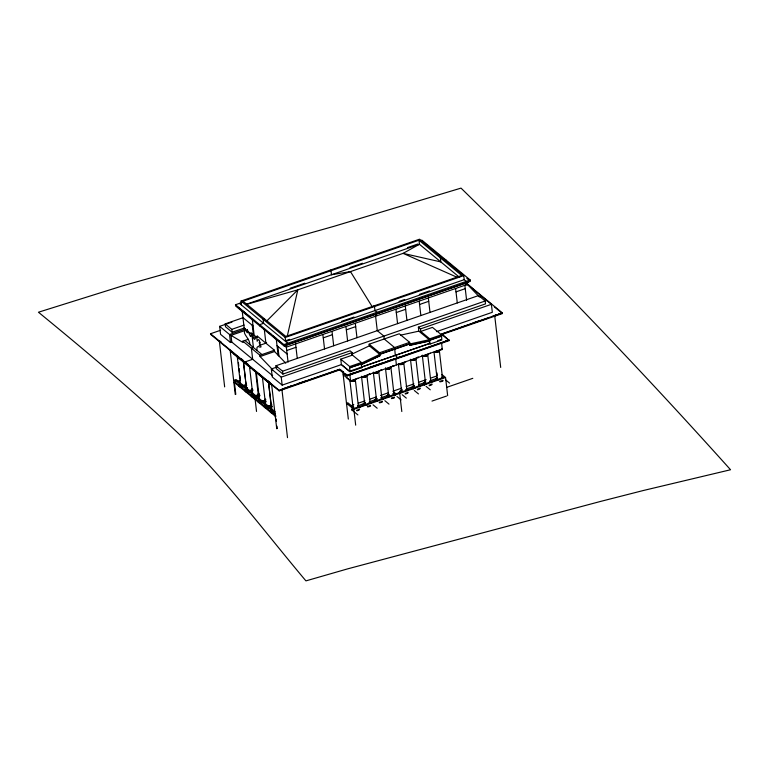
<?xml version="1.0" encoding="UTF-8"?>
<svg xmlns="http://www.w3.org/2000/svg" width="769" height="769" viewBox="0 0 769 769"><rect width="100%" height="100%" fill="white"/><g stroke="black" fill="none" stroke-linecap="round" stroke-linejoin="round"><path stroke-width="1.15" d="M287.346 335.899L297.824 289.836L403.091 253.366L419.432 244.273L418.97 240.226L243.052 301.179L285.828 336.447L461.746 275.494L418.97 240.226M358.527 407.397L355.345 379.915L353.846 381.155L355.345 379.915A2.74 1.317 -6.6 0 0 355.288 379.578M406.974 390.614L403.792 363.122L402.302 364.362L403.792 363.122A2.74 1.317 -6.6 0 0 403.504 362.478M414.433 360.161L415.923 358.921A2.74 1.317 -6.6 0 0 415.875 358.585M427.612 355.182L426.247 356.066L427.612 355.182A2.74 1.317 -6.6 0 1 425.219 356.297A2.74 1.317 -6.6 0 1 422.585 355.807M385.452 367.986A2.74 1.317 -6.6 0 0 386.778 369.024L389.508 368.793L390.565 366.9M266.593 321.173L297.824 289.836L246.984 304.245M281.742 343.358L286.328 347.136L464.87 285.28L468.004 282.319L284.895 345.762L284.761 344.589M351.558 354.317L369.351 345.839L379.751 354.413L409.848 343.983L429.237 339.725L429.39 341.071L410.012 345.339L409.617 343.791L380.588 353.846M379.751 354.413L360.911 363.391L361.584 363.948L349.597 367.755L360.228 364.073M360.834 364.554L379.905 355.768L361.074 364.746M241.514 305.11L241.043 301.063L419.576 239.197L463.755 275.619L464.216 279.666L466.302 281.387M419.922 240.851L421.893 240.168L470.234 280.022L470.388 281.3L283.992 345.887L235.641 306.024L235.497 304.755L241.687 302.611M290.105 288.279L304.793 283.184M349.991 267.525L362.42 263.219M407.618 247.56L417.788 244.033M246.897 304.063L419.432 244.273L459.535 277.34M245.359 329.045L244.167 328.055L232.132 332.227L225.528 326.787L225.192 323.903L243.196 317.655M272.659 375.753L231.777 342.051L230.469 342.513L220.568 334.342L219.646 326.354L232.027 322.067M441.819 333.881L441.887 334.505L502.426 313.531L502.349 312.896L441.819 333.881L449.25 340.571L347.059 375.983L339.696 369.908L279.157 390.883L210.61 334.371L210.533 333.746L220.626 330.247M225.192 323.903L231.796 329.343L244.119 325.076M264.44 318.818L263.133 319.27L263.594 323.316L259.662 324.681L259.816 325.95M441.666 257.413L440.358 257.865L440.82 261.912L403.091 253.366L456.738 277.119M219.646 326.354L229.547 334.525L244.234 329.43M231.777 342.051L231.008 335.371L245.513 330.343M231.008 335.371L243.004 342.484L242.86 341.186L248.291 339.302M252.828 337.726L257.365 336.159L274.427 350.231L274.581 351.529L285.78 363.208M259.095 345.55L266.632 342.936M241.043 301.063L285.212 337.476L463.755 275.619M286.299 340.504L289.682 339.331M341.551 321.355L353.961 317.059M399.063 301.429L404.705 299.477M419.365 294.392L429.506 290.874M464.216 279.666L285.683 341.532L285.212 337.476M235.497 304.755L283.838 344.608L470.234 280.022M242.86 341.186L259.922 355.259L274.427 350.231M465.447 284.049L467.475 283.338L467.629 284.645L478.751 296.248M259.922 355.259L260.076 356.556L274.581 351.529M465.389 285.414L467.629 284.645M286.722 350.51L295.969 347.309M323.259 337.851L332.41 334.678M346.329 329.863L355.691 326.614M396.295 312.55L405.648 309.301M419.576 304.486L428.718 301.313M456.007 291.855L465.255 288.654M361.584 363.948L361.411 362.497L352.452 355.105L352.154 352.558L350.049 350.827L282.905 374.09L276.302 368.649L275.965 365.765L478.578 295.556L485.181 301.006L485.518 303.89L418.374 327.152L418.836 331.151L429.9 340.273L441.598 336.216L441.425 334.775L432.466 327.383L420.768 331.439L420.48 328.892L418.374 327.152M233.661 380.559L236.275 379.655L275.033 411.598M361.286 363.699L361.747 367.697L350.058 371.754L341.388 364.602L282.156 385.125L272.255 376.954L271.332 368.976L276.975 367.015M479.241 296.93L481.5 296.152L491.401 304.313L492.323 312.301L436.446 331.66M233.901 382.654L235.208 382.203L275.763 415.644M237.506 381.414L240.447 380.386M275.965 365.765L282.569 371.206L485.181 301.006M369.351 345.839L369.158 344.204L399.265 333.775L409.666 342.349L410.012 345.339M271.332 368.976L281.233 377.137L352.154 352.558M420.48 328.892L491.401 304.313M341.388 364.602L340.754 359.161L352.452 355.105M369.158 344.204L379.559 352.779L409.666 342.349M259.951 395.718L255.693 397.198L255.942 399.294L255.154 399.563L256.529 411.444M282.348 389.008L292.441 385.509M298.045 383.568L305.899 380.857M472.935 322.98L478.539 321.029M493.112 315.982L496.476 314.819M210.533 333.746L279.089 390.258L339.619 369.283L347.059 375.983M280.647 389.893L338.937 369.687M442.944 333.659L470.964 323.941M473.204 323.163L487.786 318.116M493.39 316.174L501.234 313.454L498.379 314.271M340.754 359.161L349.722 366.553L361.411 362.497M420.768 331.439L429.736 338.821L441.425 334.775M441.3 335.976L429.611 340.033L430.073 344.022L441.771 339.975L441.598 336.216M430.073 344.022L429.458 343.522L361.142 367.188L361.747 367.697M429.977 343.378L349.443 371.283L342.08 365.169M437.801 340.667L441.156 339.504M349.136 374.493L354.74 372.552M369.312 367.505L381.645 363.228M387.249 361.286L395.093 358.565M399.582 357.018L396.218 358.181L398.159 358.277L395.295 355.355M346.982 375.359L449.173 339.946M397.746 357.941L347.425 375.368L345.579 373.859M398.861 357.547L448.058 340.504L445.203 341.321M442.262 349.059L350.549 380.838L343.195 374.772M346.463 377.464L350.606 381.289L357.989 378.261M361.661 376.502L362.478 377.175L369.87 374.147M373.474 372.407L374.292 373.08L381.684 370.052M385.605 368.207L386.423 368.88L393.815 365.852M398.236 363.824L399.053 364.506L406.445 361.478M410.367 359.623L411.184 360.296L418.576 357.268M422.181 355.528L422.998 356.201L430.39 353.173M441.541 342.801L442.319 349.511L434.821 351.644M275.36 416.836L275.879 416.654L234.42 382.481L235.795 394.353M351.587 405.513L353.807 404.734M358.267 403.196L364.948 400.88M369.399 399.332L376.079 397.015M380.54 395.477L388.335 392.776M392.786 391.229L401.697 388.143M406.157 386.605L413.953 383.904M418.403 382.356L426.199 379.655M430.65 378.108L437.33 375.801M357.854 405.744L365.429 403.119M369.668 401.649L376.166 399.399M380.722 397.823L388.297 395.199M406.763 388.797L413.251 386.547M418.894 384.596L425.382 382.347M430.256 380.665L437.196 378.252M441.887 376.022L443.55 377.396L354.461 408.262L347.79 402.764L346.483 403.225L353.846 409.291L445.559 377.512L447.654 395.66M447.02 387.259L472.8 378.319M431.995 401.082L446.539 396.045M400.591 335.159L418.836 331.151M409.771 345.137L428.016 341.128M435.235 352.231L437.965 352.01L435.235 352.231A2.74 1.317 -6.6 0 1 434.245 351.827M374.647 373.225L377.377 373.003L374.647 373.225A2.74 1.317 -6.6 0 1 373.407 372.523M362.833 377.319L365.563 377.098L362.833 377.319A2.74 1.317 -6.6 0 1 361.507 376.281M386.778 369.024L389.508 368.793M249.915 344.618C250.002 338.831 242.398 333.756 244.84 330.766C242.504 321.596 249.416 339.811 246.974 329.411L248.522 332.054L257.509 337.456L257.365 336.159M422.931 242.177L424.728 243.658M444.424 259.893L446.212 261.364L446.068 260.095M466.802 278.349L468.59 279.82M502.349 312.896L468.081 284.645L482.567 297.161M485.277 299.391L487.075 300.871M494.294 306.821L502.426 313.531M441.887 334.505L449.25 340.571M441.502 348.838L442.319 349.511M429.39 341.071L429.458 343.522M330.314 270.13L331.006 270.707L331.477 274.754L350.462 271.601L372.379 306.994M373.782 305.975L374.484 306.552L374.955 310.599L377.041 312.32L377.185 313.589M441.877 374.484L445.559 377.512M445.424 379.703L449.596 383.135M417.807 357.047L418.624 357.72M426.113 386.394L430.275 389.825M393.046 365.631L393.863 366.304M414.299 390.489L418.461 393.92M380.915 369.831L381.732 370.504M402.168 394.689L406.33 398.121M399.005 392.834L399.697 393.401L401.803 411.54M393.622 391.921L396.122 393.978M396.977 396.487L401.139 399.918M369.101 373.926L369.918 374.599M384.846 400.687L389.008 404.129M340.984 370.062L343.743 372.34M373.032 404.782L377.195 408.224M239.428 303.39L287.769 343.253M242.773 311.041L244.571 312.512M247.253 314.732L249.944 316.953M251.742 318.424L253.53 319.904M268.766 332.468L271.447 334.678M273.245 336.159L275.936 338.37M238.294 307.34L245.83 313.752M268.862 332.737L270.707 334.255M273.466 336.534L275.312 338.052M278.07 340.331L279.906 341.84M242.956 317.616L253.049 325.941M277.032 345.704L287.125 354.028M352.048 410.098L357.883 414.914M244.888 340.475L261.96 354.547M219.674 340.936L221.434 342.388M241.158 358.642L242.956 360.132M245.657 362.362L248.368 364.593M268.141 380.895L269.89 382.337M230.835 351.491L271.399 384.933M275.523 413.539L234.968 380.107L235.208 382.203M284.895 345.762L286.328 347.136L288.067 362.151M260.076 356.556L272.793 369.812M248.522 332.054C250.367 337.226 251.376 338.495 251.175 332.881C253.443 334.755 253.981 343.878 255.837 336.716L256.865 338.158L257.163 341.234L258.297 339.6L259.124 340.004L260.182 343.166L259.211 342.436L259.307 343.08L261.066 346.877C259.691 348.059 258.384 345.146 256.971 347.511L256.933 350.404M494.727 315.876L500.696 367.438M464.87 285.28L466.61 300.294M455.613 288.481L457.286 302.938M439.359 350.751L442.54 378.233M428.333 297.939L430.006 312.387M436.994 372.869L437.225 374.82M434.033 352.337L437.08 378.684M429.736 338.821L429.9 340.273M427.737 354.826L430.919 382.318M419.182 301.112L420.854 315.559M422.296 355.163L425.468 382.654M415.923 358.921L419.105 386.413A2.74 1.317 -6.6 0 0 418.817 385.769M405.263 305.927L406.936 320.385M410.473 359.258L413.655 386.74M395.9 309.176L397.573 323.624M398.477 364.602L401.524 390.95M395.304 355.393L394.612 347.559L384.212 338.994L383.875 336.101L377.271 330.66L375.599 316.213L376.31 312.868M395.679 358.681L396.41 364.948M390.912 367.534L394.084 395.026A2.74 1.317 -6.6 0 0 393.315 394.151M385.586 369.13L388.633 395.468M379.559 352.779L379.905 355.768M379.511 354.221L379.665 355.576M378.781 371.744L381.962 399.226M373.321 372.186L376.502 399.678M366.957 375.83L370.139 403.321A2.74 1.317 -6.6 0 0 369.37 402.447M355.297 323.24L356.97 337.697M361.641 377.425L364.689 403.763M345.944 326.489L347.607 340.936M349.722 366.553L349.885 367.995M349.597 367.755L350.058 371.754M349.828 374.57L350.606 381.289M353.846 409.291L355.682 425.161M353.077 407.733L349.895 380.251A2.74 1.317 -6.6 0 0 352.115 381.424A2.74 1.317 -6.6 0 0 355.211 380.261M342.83 371.638L348.319 419.095M339.619 369.283L339.696 369.908M332.016 331.314L333.688 345.762M322.874 334.477L324.537 348.934M295.584 343.935L297.257 358.383M283.838 344.608L283.992 345.887M282.569 371.206L282.905 374.09M277.83 346.367L278.955 356.095M281.233 377.137L282.156 385.125M276.234 338.821L278.138 355.24M281.944 389.604L287.5 437.648M279.089 390.258L279.157 390.883M276.158 419.028L276.427 421.412M276.984 426.161L277.253 428.535M271.592 384.25L276.734 428.718M264.248 328.93L265.901 343.195M269.237 383.154L265.151 379.78M268.583 382.558L271.63 408.906M268.419 381.751L271.072 404.648M263.104 378.088L259.009 374.714M262.44 377.502L265.488 403.84M252.261 319.048L254.154 335.467M252.261 325.277L253.386 335.005M256.99 373.052L252.895 369.678M251.79 333.381L253.424 347.511L251.396 348.222L252.674 359.277L244.811 362.007L244.888 362.632M256.327 372.456L259.374 398.803M255.693 372.225L258.211 393.988M250.233 367.486L246.147 364.112M249.569 366.948L252.626 393.295M242.158 310.724L244.167 328.055M244.129 362.449L240.034 359.075M246.513 388.249L243.465 361.911A2.74 1.317 -6.6 0 0 245.446 363.026M243.446 362.132L245.426 379.309M245.696 381.597L245.965 383.885A2.74 1.317 -6.6 0 1 242.485 385.452M237.986 357.383L233.891 354.009M237.688 356.556L237.967 358.94M238.38 362.516L238.794 366.092M239.072 368.476L239.486 372.042M239.899 375.618L240.312 379.194M237.323 356.845L240.37 383.193M231.796 329.343L232.132 332.227M229.547 334.525L230.469 342.513M230.133 350.068L235.276 394.535M219.367 341.196L224.654 386.894M259.749 395.016A4.383 2.105 -6.6 0 1 256.625 396.766M254.366 396.958A4.383 2.105 -6.6 0 1 251.357 394.612M258.903 394.218A3.403 1.634 -6.6 0 1 254.597 396.16M253.088 395.852A3.403 1.634 -6.6 0 1 252.232 395.189M254.443 397.592A4.383 2.105 -6.6 0 1 251.876 394.699M258.874 393.939A3.403 1.634 -6.6 0 1 254.558 395.881M253.059 395.574A3.403 1.634 -6.6 0 1 252.194 394.91M259.432 394.17A3.932 1.894 -6.6 0 1 254.452 396.419M253.51 396.304A3.932 1.894 -6.6 0 1 251.598 394.814M259.316 394.997A3.932 1.894 -6.6 0 1 256.51 396.564M253.549 396.621A3.932 1.894 -6.6 0 1 251.636 395.131M251.559 368.063A2.74 1.317 -6.6 0 1 249.656 367.284M258.124 393.651A2.74 1.317 -6.6 0 1 257.115 395.131A2.74 1.317 -6.6 0 1 254.087 395.477M252.559 391.661A4.383 2.105 -6.6 0 1 250.588 392.363M248.329 392.555A4.383 2.105 -6.6 0 1 245.772 389.662M252.482 391.017A4.383 2.105 -6.6 0 1 250.511 391.729M248.252 391.911A4.383 2.105 -6.6 0 1 245.244 389.566M247.31 388.114A4.383 2.105 -6.6 0 0 246.397 388.528A3.403 1.634 -6.6 0 1 247.012 388.21M252.665 389.614A3.403 1.634 -6.6 0 1 249.358 391.104M246.974 390.815A3.403 1.634 -6.6 0 1 246.147 389.297M246.493 388.874A3.403 1.634 -6.6 0 1 247.041 388.489M252.636 389.335A3.403 1.634 -6.6 0 1 248.445 390.835M246.945 390.537A3.403 1.634 -6.6 0 1 245.984 389.45M252.77 390.133A3.932 1.894 -6.6 0 1 249.348 391.363M248.339 391.373A3.932 1.894 -6.6 0 1 245.638 389.277M246.042 388.778A3.932 1.894 -6.6 0 1 247.493 387.97M252.799 390.45A3.932 1.894 -6.6 0 1 249.387 391.681M247.435 391.584A3.932 1.894 -6.6 0 1 245.676 389.595M246.714 388.653A3.932 1.894 -6.6 0 1 247.531 388.287M252.021 388.614A2.74 1.317 -6.6 0 1 248.627 390.517M246.416 386.596A4.383 2.105 -6.6 0 1 244.446 387.307M242.187 387.489A4.383 2.105 -6.6 0 1 239.178 385.144M246.34 385.961A4.383 2.105 -6.6 0 1 244.369 386.672M242.11 386.855A4.383 2.105 -6.6 0 1 239.101 384.51M246.522 384.548A3.403 1.634 -6.6 0 1 246.176 384.981M245.628 385.365A3.403 1.634 -6.6 0 1 243.215 386.038M240.832 385.759A3.403 1.634 -6.6 0 1 239.976 385.086M246.493 384.269A3.403 1.634 -6.6 0 1 243.187 385.759M240.803 385.471A3.403 1.634 -6.6 0 1 239.947 384.808M246.666 385.384A3.932 1.894 -6.6 0 1 244.263 386.471M242.235 386.634A3.932 1.894 -6.6 0 1 239.39 385.029M246.628 385.067A3.932 1.894 -6.6 0 1 243.206 386.298M241.264 386.201A3.932 1.894 -6.6 0 1 239.351 384.711M238.659 357.883A2.74 1.317 -6.6 0 1 237.429 356.499M241.274 385.211A2.74 1.317 -6.6 0 1 240.591 384.673M388.585 397.102A3.932 1.894 -6.6 0 1 388.662 394.41M393.392 393.718A3.932 1.894 -6.6 0 1 395.189 394.728M394.545 397.727A4.383 2.105 -6.6 0 1 391.44 398.602M387.307 396.275A4.383 2.105 -6.6 0 1 388.46 395.237M393.738 394.468A4.383 2.105 -6.6 0 1 394.632 394.728M394.468 397.092A4.383 2.105 -6.6 0 1 391.363 397.967M387.624 397.217A4.383 2.105 -6.6 0 1 388.383 394.603M393.661 393.834A4.383 2.105 -6.6 0 1 395.66 394.949M388.96 396.891A3.403 1.634 -6.6 0 1 388.48 394.949M393.122 393.959A3.403 1.634 -6.6 0 1 393.824 394.17M394.353 394.468A3.403 1.634 -6.6 0 1 394.68 394.833M388.931 396.612A3.403 1.634 -6.6 0 1 388.999 394.276M393.094 393.68A3.403 1.634 -6.6 0 1 394.747 394.968M388.009 397.073A3.932 1.894 -6.6 0 1 388.701 394.728M394.237 394.276A3.932 1.894 -6.6 0 1 395.218 395.045M390.825 367.197A2.74 1.317 -6.6 0 1 387.432 369.101M389.402 396.343A2.74 1.317 -6.6 0 1 388.729 395.122M382.414 401.937A4.383 2.105 -6.6 0 1 379.309 402.812M375.147 401.581A4.383 2.105 -6.6 0 1 375.628 399.938M382.337 401.293A4.383 2.105 -6.6 0 1 379.242 402.168M375.493 401.418A4.383 2.105 -6.6 0 1 376.262 398.803M381.53 398.034A4.383 2.105 -6.6 0 1 383.106 398.678M376.829 401.091A3.403 1.634 -6.6 0 1 376.349 399.149M381.693 398.371A3.403 1.634 -6.6 0 1 382.222 398.669M381.655 398.092A3.403 1.634 -6.6 0 1 382.491 399.611M377.492 401.014A3.403 1.634 -6.6 0 1 376.32 398.871M375.503 400.851A3.932 1.894 -6.6 0 1 375.532 399.87M375.935 399.38A3.932 1.894 -6.6 0 1 376.57 398.928M382.106 398.477A3.932 1.894 -6.6 0 1 382.712 398.823M375.849 400.957A3.932 1.894 -6.6 0 1 376.531 398.611M382.068 398.159A3.932 1.894 -6.6 0 1 383.058 398.928M378.694 371.408A2.74 1.317 -6.6 0 1 375.31 373.301M381.876 398.89A2.74 1.317 -6.6 0 1 381.857 399.582M377.829 400.716A2.74 1.317 -6.6 0 1 377.329 398.669M364.641 405.398A3.932 1.894 -6.6 0 1 364.717 402.706M369.447 402.014A3.932 1.894 -6.6 0 1 370.86 402.6M370.6 406.022A4.383 2.105 -6.6 0 1 367.495 406.897M363.333 405.676A4.383 2.105 -6.6 0 1 363.362 404.581M370.523 405.388A4.383 2.105 -6.6 0 1 367.419 406.263M363.679 405.513A4.383 2.105 -6.6 0 1 364.439 402.898M369.716 402.129A4.383 2.105 -6.6 0 1 370.61 402.389M365.015 405.186A3.403 1.634 -6.6 0 1 365.083 402.86M369.178 402.264A3.403 1.634 -6.6 0 1 369.879 402.466M364.987 404.907A3.403 1.634 -6.6 0 1 365.054 402.572M369.841 402.187A3.403 1.634 -6.6 0 1 370.802 403.264M364.064 405.369A3.932 1.894 -6.6 0 1 364.756 403.023M369.485 402.331A3.932 1.894 -6.6 0 1 370.293 402.572M366.88 375.493A2.74 1.317 -6.6 0 1 363.487 377.396M367.371 404.869A2.74 1.317 -6.6 0 1 364.785 403.417M352.558 407.099A3.932 1.894 -6.6 0 1 353.231 406.666M357.979 406.07A3.932 1.894 -6.6 0 1 359.661 407.118M359.517 409.002A4.383 2.105 -6.6 0 1 356.758 410.156M352.615 409.867A4.383 2.105 -6.6 0 1 351.596 408.973M352.221 407.33A4.383 2.105 -6.6 0 1 352.961 406.849M358.258 406.186A4.383 2.105 -6.6 0 1 360.142 407.359M359.594 409.637A4.383 2.105 -6.6 0 1 356.835 410.8M352.692 410.502A4.383 2.105 -6.6 0 1 351.673 409.617M358.335 406.82A4.383 2.105 -6.6 0 1 359.2 407.109M353 407.195A3.403 1.634 -6.6 0 1 353.577 406.82M357.691 406.311A3.403 1.634 -6.6 0 1 359.152 407.224M358.787 406.647A3.932 1.894 -6.6 0 1 359.363 407.003M352.587 407.339A3.403 1.634 -6.6 0 1 353.548 406.541M357.662 406.032A3.403 1.634 -6.6 0 1 359.181 407.359M354.307 408.81A2.74 1.317 -6.6 0 1 353.365 408.377M357.835 406.503A2.74 1.317 -6.6 0 1 358.469 407.061M266.026 401.851A4.383 2.105 -6.6 0 1 263.267 403.004M261.018 403.148A4.383 2.105 -6.6 0 1 258.73 400.178M265.949 401.216A4.383 2.105 -6.6 0 1 262.056 402.514M260.941 402.514A4.383 2.105 -6.6 0 1 258.163 400.082M265.584 399.428A3.403 1.634 -6.6 0 1 262.075 401.716M259.739 401.38A3.403 1.634 -6.6 0 1 258.884 400.264M265.555 399.149A3.403 1.634 -6.6 0 1 262.046 401.437M259.711 401.101A3.403 1.634 -6.6 0 1 258.855 399.986M265.545 400.812A3.932 1.894 -6.6 0 1 263.065 401.851M261.047 401.976A3.932 1.894 -6.6 0 1 258.365 400.303M265.574 401.13A3.932 1.894 -6.6 0 1 263.104 402.168M260.162 402.158A3.932 1.894 -6.6 0 1 258.586 400.111M258.903 373.628A2.74 1.317 -6.6 0 1 256.462 372.109M264.911 399.274A2.74 1.317 -6.6 0 1 262.085 401.12M259.566 400.284A2.74 1.317 -6.6 0 1 259.509 399.947M272.139 406.888A4.383 2.105 -6.6 0 1 269.381 408.051M268.246 408.185A4.383 2.105 -6.6 0 1 264.344 405.763M272.063 406.253A4.383 2.105 -6.6 0 1 269.304 407.407M267.054 407.551A4.383 2.105 -6.6 0 1 264.276 405.119M271.601 405.33A3.403 1.634 -6.6 0 1 268.189 406.763M266.526 406.638A3.403 1.634 -6.6 0 1 265.065 405.734M271.668 404.186A3.403 1.634 -6.6 0 1 268.16 406.474M265.824 406.138A3.403 1.634 -6.6 0 1 265.026 405.446M271.649 405.849A3.932 1.894 -6.6 0 1 268.16 407.012M266.237 406.878A3.932 1.894 -6.6 0 1 264.661 404.84M271.688 406.167A3.932 1.894 -6.6 0 1 269.217 407.205M266.276 407.195A3.932 1.894 -6.6 0 1 264.699 405.157M264.315 378.665A2.74 1.317 -6.6 0 1 262.575 377.146M270.784 404.004A2.74 1.317 -6.6 0 1 270.419 405.503A2.74 1.317 -6.6 0 1 267.497 406.157M273.264 413.251A4.383 2.105 -6.6 0 1 270.486 410.819M273.187 412.607A4.383 2.105 -6.6 0 1 270.419 410.185M271.995 411.482A3.403 1.634 -6.6 0 1 271.14 410.367M271.957 411.204A3.403 1.634 -6.6 0 1 271.101 410.088M272.409 412.261A3.932 1.894 -6.6 0 1 270.842 410.213M273.293 412.078A3.932 1.894 -6.6 0 1 270.611 410.406M271.149 383.731A2.74 1.317 -6.6 0 1 268.717 382.212M271.813 410.386A2.74 1.317 -6.6 0 1 271.765 410.05M401.36 392.584A3.932 1.894 -6.6 0 1 401.678 389.873M406.426 389.287A3.932 1.894 -6.6 0 1 408.118 390.335M408.041 392.853A4.383 2.105 -6.6 0 1 405.282 394.007M400.12 392.824A4.383 2.105 -6.6 0 1 400.255 391.719M400.745 391.181A4.383 2.105 -6.6 0 1 401.485 390.7M406.782 390.037A4.383 2.105 -6.6 0 1 407.647 390.316M407.964 392.219A4.383 2.105 -6.6 0 1 405.205 393.372M400.428 392.68A4.383 2.105 -6.6 0 1 401.418 390.056M406.714 389.402A4.383 2.105 -6.6 0 1 408.214 390.085M401.754 392.382A3.403 1.634 -6.6 0 1 402.024 390.037M406.138 389.518A3.403 1.634 -6.6 0 1 407.599 390.431M402.398 392.325A3.403 1.634 -6.6 0 1 401.995 389.758M406.109 389.239A3.403 1.634 -6.6 0 1 407.57 390.152M400.822 392.546A3.932 1.894 -6.6 0 1 401.716 390.191M406.465 389.604A3.932 1.894 -6.6 0 1 407.82 390.21M403.667 363.477A2.74 1.317 -6.6 0 1 401.274 364.593A2.74 1.317 -6.6 0 1 398.63 364.102M402.754 392.017A2.74 1.317 -6.6 0 1 401.658 390.594M406.292 389.72A2.74 1.317 -6.6 0 1 406.926 390.277M413.491 388.383A3.932 1.894 -6.6 0 1 413.809 385.673M418.557 385.077A3.932 1.894 -6.6 0 1 420.249 386.134M420.172 388.653A4.383 2.105 -6.6 0 1 417.413 389.806M412.251 388.624A4.383 2.105 -6.6 0 1 412.386 387.518M412.876 386.98A4.383 2.105 -6.6 0 1 414.558 386.096M420.095 388.009A4.383 2.105 -6.6 0 1 417.336 389.172M413.193 388.874A4.383 2.105 -6.6 0 1 414.491 385.461M419.701 385.48A4.383 2.105 -6.6 0 0 418.845 385.192A3.403 1.634 -6.6 0 1 419.768 386.374M413.386 387.864A3.403 1.634 -6.6 0 1 414.155 385.836M418.942 385.538A3.403 1.634 -6.6 0 1 419.73 386.23M413.857 387.893A3.403 1.634 -6.6 0 1 414.126 385.548M413.53 388.701A3.932 1.894 -6.6 0 1 413.847 385.99M418.596 385.394A3.932 1.894 -6.6 0 1 419.374 385.654M415.789 359.277A2.74 1.317 -6.6 0 1 413.049 360.43A2.74 1.317 -6.6 0 1 410.531 359.594M415.529 387.912A2.74 1.317 -6.6 0 1 414.097 386.057M431.986 384.558A4.383 2.105 -6.6 0 1 429.227 385.711M424.45 385.019A4.383 2.105 -6.6 0 1 424.69 382.885M431.918 383.923A4.383 2.105 -6.6 0 1 429.16 385.077M425.017 384.779A4.383 2.105 -6.6 0 1 425.363 381.76M430.659 381.097A4.383 2.105 -6.6 0 1 432.159 381.78M425.699 384.087A3.403 1.634 -6.6 0 1 425.392 382.116M430.082 381.222A3.403 1.634 -6.6 0 1 431.255 381.751M426.343 384.019A3.403 1.634 -6.6 0 1 425.363 381.837M430.054 380.943A3.403 1.634 -6.6 0 1 431.515 381.857M424.776 384.25A3.932 1.894 -6.6 0 1 425.661 381.895M430.409 381.299A3.932 1.894 -6.6 0 1 431.765 381.914M425.315 384.289A3.932 1.894 -6.6 0 1 425.622 381.578M430.371 380.982A3.932 1.894 -6.6 0 1 431.726 381.597M426.161 383.548A2.74 1.317 -6.6 0 1 425.603 382.299M430.236 381.424A2.74 1.317 -6.6 0 1 430.63 381.674M437.042 380.309A3.932 1.894 -6.6 0 1 437.119 377.617M442.992 380.943A4.383 2.105 -6.6 0 1 439.897 381.818M435.754 379.492A4.383 2.105 -6.6 0 1 436.917 378.444M442.925 380.309A4.383 2.105 -6.6 0 1 439.82 381.184M436.071 380.424A4.383 2.105 -6.6 0 1 436.84 377.81M437.417 380.097A3.403 1.634 -6.6 0 1 436.936 378.156M436.465 380.29A3.932 1.894 -6.6 0 1 437.148 377.935M438.08 380.021A3.403 1.634 -6.6 0 1 437.446 377.492M439.253 351.097A2.74 1.317 -6.6 0 1 435.888 352.308M437.849 379.559A2.74 1.317 -6.6 0 1 437.186 378.329M441.771 377.358A2.74 1.317 -6.6 0 1 442.454 377.896M123.722 285.51L38.45 312.224C85.772 350.972 132.547 390.373 177.158 432.245C224.49 477.751 263.748 530.745 305.927 580.883L347.569 568.887L600.378 501.475L643.259 490.526L730.55 469.753C643.759 373.042 553.949 278.964 461.025 188.117L334.015 226.307L123.722 285.51"/></g></svg>
